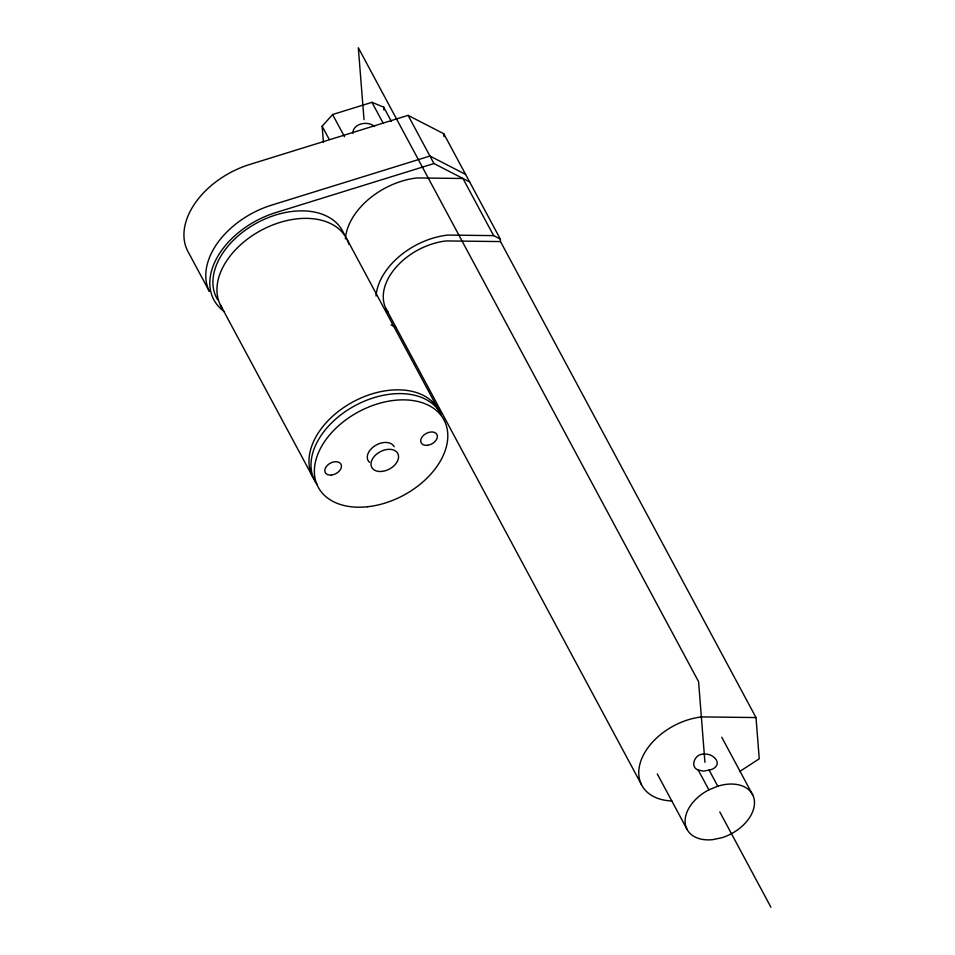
<?xml version="1.0" encoding="UTF-8"?>
<svg xmlns="http://www.w3.org/2000/svg" width="955" height="955" viewBox="0 0 955 955"><rect width="100%" height="100%" fill="white"/><g stroke="black" fill="none" stroke-linecap="round" stroke-linejoin="round"><path stroke-width="1.43" d="M323.423 142.247L322.157 126.227L332.603 114.528L371.949 102.328L383.707 107.139L391.395 121.488M739.636 771.545L759.237 758.807L756.002 717.563L500.504 241.579L500.313 239.072L443.777 133.748L408.095 115.364L249.697 164.487A74.645 49.624 -28.2 0 0 187.49 250.664L209.324 291.335A74.645 49.624 -28.2 0 1 271.53 205.158L429.929 156.035L465.61 174.419M708.873 789.845L717.766 786.192A37.078 24.651 -28.2 0 1 754.426 801.221A37.078 24.651 -28.2 0 1 721.813 837.738L712.788 839.636A37.078 24.651 -28.2 0 1 685.153 822.709A37.078 24.651 -28.2 0 1 708.873 789.845L698.224 770.028C690.083 767.187 694.19 755.811 701.197 754.366A12.045 8.225 5.3 0 1 710.329 754.987C713.898 756.623 717.933 759.953 717.193 764.287L716.274 766.053A12.045 8.225 5.3 0 1 709.589 770.005L703.513 771.139L698.224 770.028M469.633 181.928L433.964 163.544L275.553 212.667A74.645 49.624 -28.2 0 0 216.045 259.509A74.645 49.624 -28.2 0 0 224.485 311.736M500.313 239.072L493.628 235.634L447.883 235.073A63.937 42.509 -28.2 0 0 376.031 296.026M500.504 241.579L446.343 240.923A56.106 37.305 -28.2 0 0 394.642 268.916A56.106 37.305 -28.2 0 0 388.088 312.154M756.002 717.563L701.841 716.907A56.106 37.305 -28.2 0 0 640.96 760.693A56.106 37.305 -28.2 0 0 671.866 800.97M493.628 235.634L462.96 178.49L417.204 177.928A63.937 42.509 -28.2 0 0 345.364 238.881M408.095 115.364L433.964 163.544M721.753 737.236L752.719 794.918M371.949 102.328L383.146 123.183M709.099 770.064L717.766 786.192M719.795 811.965L770.936 907.25M332.603 114.528L344.504 136.684M322.157 126.227L329.153 139.263M657.303 773.944L686.86 829.012M385.927 308.572L641.426 784.556M346.999 239.275L439.025 410.734M220.342 304.824L312.381 476.294M704.933 762.281L698.583 681.679L358.316 47.75L364.022 119.638M443.777 133.748L444.003 136.637M383.707 107.139L383.934 110.052M396.003 327.302A63.937 42.509 -28.2 0 1 391.084 324.867M353.064 133.199A11.89 8.523 -4.5 0 1 360.68 124.066A11.89 8.523 -4.5 0 1 374.515 126.549M217.633 299.727A71.315 47.416 -28.2 0 1 258.638 222.014A71.315 47.416 -28.2 0 1 344.075 234.273M222.408 308.405A71.315 47.416 -28.2 0 1 263.592 229.045A71.315 47.416 -28.2 0 1 349.005 244.432M317.263 484.758A71.315 47.416 -28.2 0 1 353.075 406.723A71.315 47.416 -28.2 0 1 441.043 414.494M315.245 481.01A71.315 47.416 -28.2 0 1 352.861 401.96A71.315 47.416 -28.2 0 1 440.136 413.252M369.561 462.351A14.743 9.801 -28.2 0 1 375.064 445.699A14.743 9.801 -28.2 0 1 394.164 446.761M427.351 445.317A8.917 5.933 -28.2 0 0 436.948 434.561A8.917 5.933 -28.2 0 0 422.802 436.101A8.917 5.933 -28.2 0 0 427.351 445.317M381.988 471.412A14.743 9.801 -28.2 0 0 397.865 453.637A14.743 9.801 -28.2 0 0 374.467 456.192A14.743 9.801 -28.2 0 0 381.988 471.412M367.603 506.747A71.315 47.416 -28.2 0 0 444.409 420.749A71.315 47.416 -28.2 0 0 331.23 433.093A71.315 47.416 -28.2 0 0 367.603 506.747M331.445 475.053A8.917 5.933 -28.2 0 0 341.042 464.309A8.917 5.933 -28.2 0 0 326.897 465.849A8.917 5.933 -28.2 0 0 331.445 475.053"/></g></svg>
